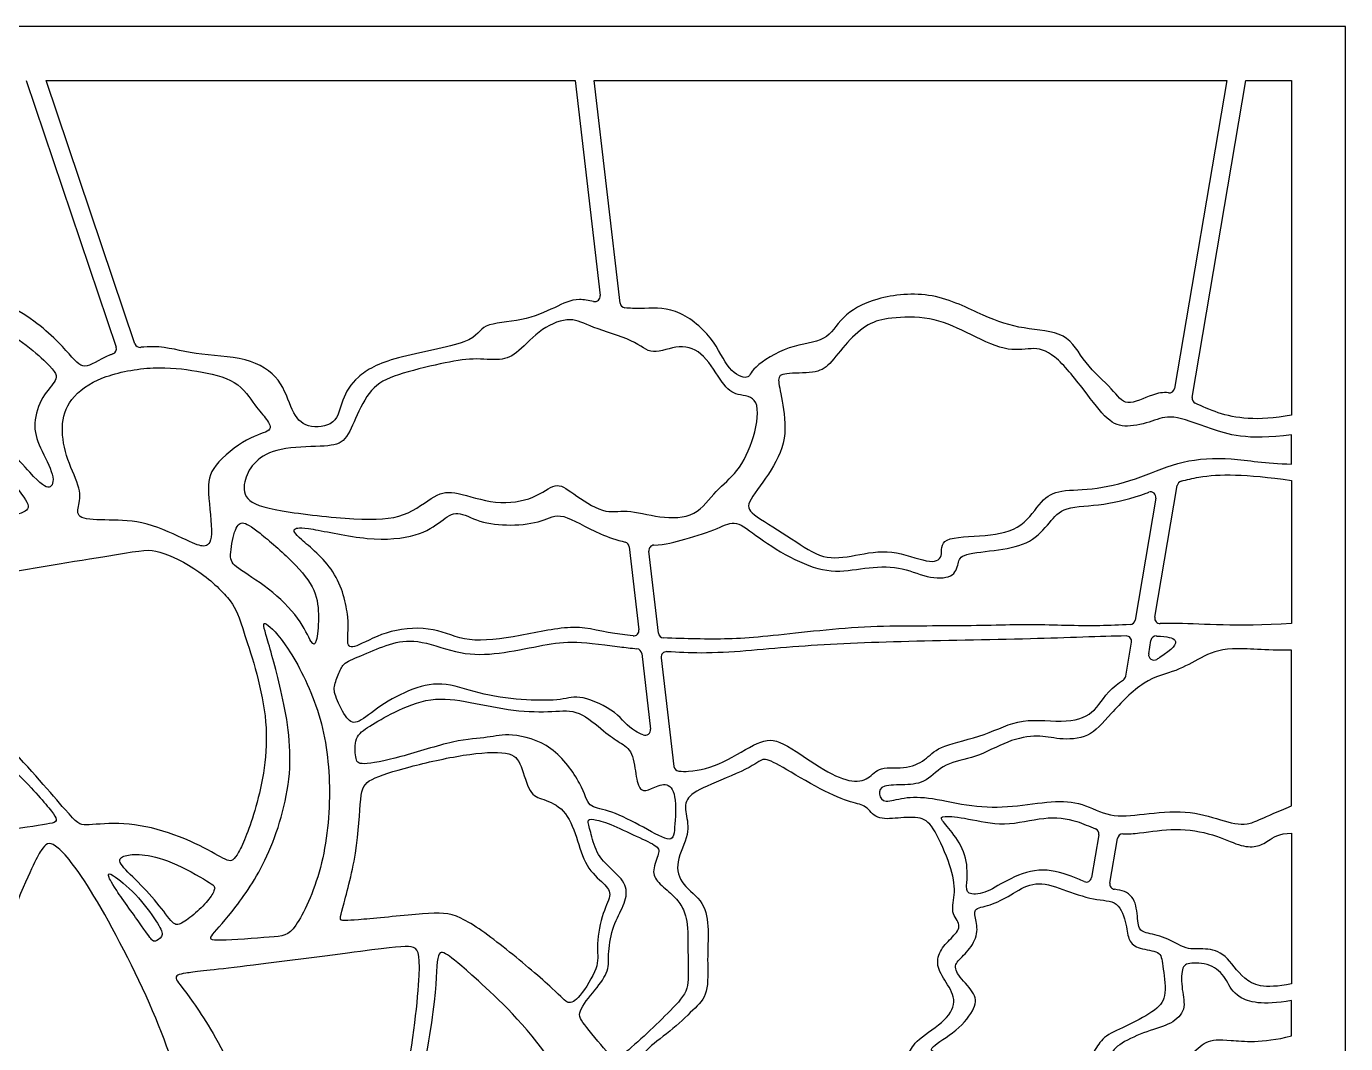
# Model space of a CAD drawing. Header units: millimetres. Extents: x -109 to 109, y -156 to 104.
# Drawn here: x -51.76 to -2.91, y 66.5 to 104.18 of the extents above; entities that cross this region are included whole.
import ezdxf

# ---------------------------------------------------------------- set-up
doc = ezdxf.new("R2010")
doc.units = ezdxf.units.MM
doc.header["$MEASUREMENT"] = 0
doc.layers.add('Layer 03', color=5, linetype='Continuous', true_color=0x0000ff)

msp = doc.modelspace()

# ---------------------------------------------------------------- linework, layer by layer
at = {"layer": 'Layer 03'}
for p, q in [((-2.911, 104.176), (-109, 104.176)), ((-2.911, 7.419), (-2.911, 104.176)), ((-51.772, 102.176), (-48.437, 92.297)), ((-47.741, 92.422), (-51.033, 102.176)), ((-51.033, 102.176), (-31.441, 102.176)), ((-31.441, 102.176), (-30.515, 94.205)), ((-29.778, 93.927), (-30.736, 102.176)), ((-30.736, 102.176), (-7.312, 102.176)), ((-7.312, 102.176), (-9.246, 90.767)), ((-8.592, 90.434), (-6.602, 102.176)), ((-6.602, 102.176), (-4.911, 102.176)), ((-4.911, 102.176), (-4.911, 89.773)), ((-4.911, 87.963), (-4.911, 89.044)), ((-9.974, 82.288), (-9.146, 87.169)), ((-4.911, 87.359), (-4.911, 82.054)), ((-9.936, 86.699), (-10.702, 82.182)), ((-29.435, 84.904), (-29.078, 81.824)), ((-28.359, 81.702), (-28.712, 84.738)), ((-11.053, 80.109), (-10.84, 81.364)), ((-10.203, 80.933), (-10.119, 81.429)), ((-28.976, 80.946), (-28.65, 78.142)), ((-28.253, 80.793), (-27.786, 76.768)), ((-4.911, 75.303), (-4.911, 81.07)), ((-4.911, 74.295), (-4.911, 68.712)), ((-12.049, 74.234), (-12.318, 72.648)), ((-11.642, 72.446), (-11.363, 74.095)), ((-4.911, 66.782), (-4.911, 68.096))]:
    msp.add_line(p, q, dxfattribs=at)
for centre, start, end in [((-30.714, 94.182), 257.6553, 6.6223), ((-29.58, 93.95), 186.6223, 263.8416), ((-47.551, 92.486), 198.6501, 276.4907), ((-48.627, 92.233), 290.3128, 18.6501), ((-9.443, 90.801), 262.8547, 350.3774), ((-8.395, 90.401), 170.3774, 244.608), ((-8.949, 87.135), 105.5331, 170.3774), ((-10.133, 86.733), 350.3774, 109.7662), ((-29.634, 84.881), 6.6223, 76.6461), ((-28.513, 84.761), 92.6004, 186.6223), ((-10.899, 82.216), 272.4863, 350.3774), ((-9.777, 82.254), 170.3774, 271.0477), ((-29.276, 81.801), 264.4799, 6.6223), ((-28.16, 81.725), 186.6223, 267.4063), ((-11.037, 81.398), 350.3774, 91.1755), ((-9.922, 81.396), 87.3542, 170.3774), ((-29.175, 80.923), 6.6223, 83.5112), ((-28.055, 80.816), 85.7987, 186.6223), ((-10.006, 80.9), 170.3774, 301.6586), ((-11.25, 80.142), 304.2934, 350.3774), ((-28.849, 78.119), 247.6653, 6.6223), ((-27.588, 76.791), 186.6223, 264.762), ((-12.246, 74.267), 350.3774, 68.7927), ((-11.165, 74.062), 89.9004, 170.3774), ((-12.515, 72.682), 247.7319, 350.3774), ((-11.445, 72.413), 170.3774, 262.2766)]:
    msp.add_arc(centre, 0.2, start, end, dxfattribs=at)
for points, knots in [([(-48.557, 92.046), (-48.594, 92.032), (-49.089, 91.839), (-49.651, 91.362), (-50.117, 92.031), (-51.658, 93.573), (-54.55, 94.859), (-58.721, 95.527), (-63.89, 95.405), (-68.171, 94.047), (-69.735, 93.16), (-70.56, 92.606), (-70.766, 92.461)], [190.885539, 190.885539, 190.885539, 190.885539, 191.002511, 192.517834, 194.033158, 195.548482, 197.063805, 198.579129, 200.094453, 201.609776, 203.1251, 203.65635, 203.65635, 203.65635, 203.65635]), ([(-9.468, 90.602), (-9.679, 90.629), (-10.129, 90.539), (-11.096, 90.032), (-11.458, 90.704), (-12.621, 91.691), (-13.189, 92.892), (-14.87, 92.936), (-16.247, 93.394), (-18.169, 94.399), (-20.397, 94.159), (-21.642, 93.416), (-22.079, 92.477), (-23.498, 92.411), (-25.006, 91.472), (-24.94, 91.057), (-25.792, 91.363), (-26.272, 92.652), (-27.751, 93.841), (-28.841, 93.705), (-29.411, 93.731), (-29.601, 93.752)], [-362.786018, -362.786018, -362.786018, -362.786018, -361.763401, -360.248078, -358.732754, -357.21743, -355.702107, -354.186783, -352.671459, -351.156136, -349.640812, -348.125488, -346.610165, -345.094841, -343.579517, -342.064193, -340.54887, -339.033546, -337.518222, -336.002899, -335.235675, -335.235675, -335.235675, -335.235675]), ([(-30.757, 93.986), (-30.943, 94.027), (-31.491, 94.118), (-32.133, 93.78), (-33.356, 93.23), (-35.006, 93.189), (-35.006, 92.455), (-38.316, 91.938), (-39.594, 91.207), (-40.102, 90.355), (-40.244, 89.38), (-41.421, 89.259), (-41.948, 89.868), (-42.293, 91.146), (-43.526, 91.95), (-45.595, 91.991), (-46.645, 92.346), (-47.368, 92.306), (-47.529, 92.288)], [127.214645, 127.214645, 127.214645, 127.214645, 127.951252, 129.466576, 130.981899, 132.497223, 134.012547, 135.52787, 137.043194, 138.558518, 140.073842, 141.589165, 143.104489, 144.619813, 146.135136, 147.65046, 149.165784, 149.595521, 149.595521, 149.595521, 149.595521]), ([(-4.911, 89.773), (-6.212, 89.541), (-7.376, 89.715), (-8.229, 90.101), (-8.481, 90.22)], [-488.522503, -488.522503, -488.522503, -488.522503, -487.007179, -486.247177, -486.247177, -486.247177, -486.247177]), ([(-9.003, 87.328), (-8.795, 87.386), (-7.853, 87.606), (-6.65, 87.606), (-4.911, 87.359)], [-529.052097, -529.052097, -529.052097, -529.052097, -528.558786, -526.927957, -526.927957, -526.927957, -526.927957]), ([(-28.522, 84.961), (-28.108, 84.98), (-27.292, 85.193), (-26.056, 85.599), (-25.505, 85.933), (-24.719, 85.265), (-23.304, 84.361), (-21.929, 83.889), (-20.736, 84.138), (-19.423, 84.197), (-18.404, 83.727), (-17.404, 83.727), (-17.247, 84.315), (-17.169, 84.648), (-15.719, 84.765), (-14.543, 85.02), (-13.837, 85.824), (-13.399, 86.4), (-11.862, 86.419), (-10.824, 86.699), (-10.231, 86.91), (-10.201, 86.921)], [192.022799, 192.022799, 192.022799, 192.022799, 193.356831, 194.987659, 196.618488, 198.249316, 199.880144, 201.510972, 203.1418, 204.772629, 206.403457, 208.034285, 209.665113, 211.295942, 212.92677, 214.557598, 216.188426, 217.819254, 219.450083, 221.080911, 221.167212, 221.167212, 221.167212, 221.167212]), ([(-29.296, 81.601), (-29.434, 81.615), (-30.386, 81.722), (-31.37, 82.078), (-33.503, 81.57), (-35.508, 81.315), (-36.588, 81.944), (-38.337, 81.865), (-39.575, 81.158), (-39.949, 81.158), (-39.752, 82.14), (-40.224, 84.086), (-41.816, 85.324), (-41.914, 85.579), (-41.482, 85.658), (-39.045, 85.088), (-37.198, 85.265), (-36.372, 85.874), (-35.822, 86.286), (-35.036, 85.795), (-33.837, 85.658), (-32.58, 85.815), (-32.01, 86.247), (-30.797, 85.45), (-29.898, 85.149), (-29.588, 85.075)], [90.956264, 90.956264, 90.956264, 90.956264, 91.219884, 92.850712, 94.48154, 96.112369, 97.743197, 99.374025, 101.004853, 102.635681, 104.26651, 105.897338, 107.528166, 109.158994, 110.789822, 112.420651, 114.051479, 115.682307, 117.313135, 118.943963, 120.574792, 122.20562, 123.836448, 125.467276, 126.341073, 126.341073, 126.341073, 126.341073]), ([(-10.89, 82.016), (-11.275, 81.999), (-12.566, 81.941), (-14.455, 82.054), (-17.198, 81.937), (-20.945, 82.007), (-24.805, 81.489), (-26.386, 81.47), (-27.759, 81.507), (-28.169, 81.526)], [226.437497, 226.437497, 226.437497, 226.437497, 227.100926, 228.731754, 230.362582, 231.99341, 233.624239, 235.255067, 235.956836, 235.956836, 235.956836, 235.956836]), ([(-11.041, 81.598), (-11.953, 81.579), (-14.695, 81.47), (-19.565, 81.4), (-23.491, 81.228), (-26.108, 80.915), (-27.631, 80.985), (-28.04, 81.015)], [115.523494, 115.523494, 115.523494, 115.523494, 116.82423, 118.339139, 119.854047, 121.368955, 121.957029, 121.957029, 121.957029, 121.957029]), ([(-9.913, 81.595), (-9.496, 81.576), (-9.009, 81.456), (-9.342, 81.08), (-9.861, 80.754), (-9.901, 80.729)], [-40.144546, -40.144546, -40.144546, -40.144546, -39.102131, -37.587223, -37.465779, -37.465779, -37.465779, -37.465779]), ([(-4.911, 82.054), (-7.061, 81.937), (-8.344, 82.065), (-9.563, 82.058), (-9.773, 82.054)], [-521.623355, -521.623355, -521.623355, -521.623355, -519.992527, -519.64934, -519.64934, -519.64934, -519.64934]), ([(-28.925, 77.934), (-29.025, 77.975), (-29.489, 78.181), (-29.808, 78.782), (-31.3, 79.453), (-31.872, 79.204), (-33.19, 79.204), (-34.856, 79.379), (-36.249, 79.926), (-37.442, 79.702), (-38.711, 79.006), (-39.509, 78.309), (-39.88, 78.434), (-40.195, 79.064), (-40.28, 79.283), (-40.365, 79.503), (-40.391, 79.752), (-40.139, 80.314), (-40.023, 80.624), (-39.17, 80.934), (-38.201, 81.38), (-37.193, 81.477), (-35.662, 80.876), (-34.286, 80.915), (-32.716, 81.244), (-31.631, 81.438), (-30.466, 81.281), (-29.376, 81.147), (-29.152, 81.121)], [-14.579712, -14.579712, -14.579712, -14.579712, -14.178299, -12.663391, -11.148482, -9.633574, -8.118666, -6.603758, -5.088849, -3.573941, -2.059033, -0.544124, 0.970784, 2.485692, 2.485692, 2.485692, 4.0006, 5.515509, 7.030417, 8.545325, 10.060233, 11.575142, 13.09005, 14.604958, 16.119867, 17.634775, 19.149683, 19.514499, 19.514499, 19.514499, 19.514499]), ([(-27.606, 76.592), (-27.49, 76.581), (-26.95, 76.575), (-25.978, 76.842), (-24.586, 77.762), (-23.86, 77.787), (-22.318, 76.643), (-21.249, 76.146), (-20.528, 76.27), (-20.229, 76.792), (-19.099, 76.643), (-18.378, 77.066), (-17.98, 77.538), (-16.214, 77.886), (-14.949, 78.608), (-13.128, 78.328), (-12.108, 78.78), (-11.813, 79.489), (-11.235, 79.911), (-11.138, 79.977)], [126.633373, 126.633373, 126.633373, 126.633373, 127.085431, 128.60034, 130.115248, 131.630156, 133.145064, 134.659973, 136.174881, 137.689789, 139.204698, 140.719606, 142.234514, 143.749422, 145.264331, 146.779239, 148.294147, 149.809055, 150.090639, 150.090639, 150.090639, 150.090639]), ([(-12.591, 72.497), (-12.748, 72.561), (-13.267, 72.785), (-14.27, 73.066), (-15.514, 72.542), (-16.284, 72.018), (-16.971, 72.018), (-16.938, 72.362), (-16.889, 73.393), (-17.414, 74.283), (-17.929, 74.823), (-17.891, 74.949), (-16.949, 74.861), (-15.566, 74.509), (-14.032, 74.936), (-12.983, 74.815), (-12.405, 74.543), (-12.174, 74.453)], [58.672218, 58.672218, 58.672218, 58.672218, 59.11551, 60.099282, 61.083054, 62.066826, 63.050598, 64.03437, 65.018142, 66.001914, 66.985686, 67.969458, 68.95323, 69.937002, 70.920774, 71.904546, 72.530427, 72.530427, 72.530427, 72.530427]), ([(-11.165, 74.262), (-10.961, 74.261), (-10.328, 74.31), (-9.231, 74.509), (-7.747, 74.27), (-6.83, 73.792), (-6.189, 73.767), (-5.799, 73.981), (-5.397, 74.283), (-4.911, 74.295)], [58.641673, 58.641673, 58.641673, 58.641673, 59.127366, 60.111138, 61.09491, 62.078682, 63.062454, 64.046226, 65.029998, 65.029998, 65.029998, 65.029998]), ([(-4.911, 68.712), (-5.955, 68.499), (-6.741, 68.843), (-7.346, 69.857), (-8.116, 70.054), (-8.803, 69.939), (-9.589, 70.479), (-10.391, 70.594), (-10.62, 70.774), (-10.62, 71.658), (-10.924, 72.125), (-11.334, 72.196), (-11.472, 72.214)], [70.613452, 70.613452, 70.613452, 70.613452, 71.597224, 72.580996, 73.564768, 74.54854, 75.532312, 76.516084, 77.499857, 78.483629, 79.467401, 79.905142, 79.905142, 79.905142, 79.905142]), ([(-4.911, 68.096), (-6.001, 67.891), (-7.021, 68.186), (-7.287, 68.837), (-7.775, 69.443), (-8.721, 69.517), (-9.002, 69.354), (-8.987, 68.482), (-8.795, 67.743), (-9.342, 67.211), (-10.243, 66.974), (-11.293, 66.516), (-11.721, 66.043), (-11.381, 65.851), (-10.465, 65.836), (-9.475, 65.511), (-8.632, 66.043), (-8.115, 66.634), (-7.346, 66.664), (-6.046, 66.501), (-4.911, 66.782)], [37.470505, 37.470505, 37.470505, 37.470505, 38.438337, 39.406169, 40.374001, 41.341833, 42.309665, 43.277497, 44.245329, 45.213161, 46.180993, 47.148825, 48.116657, 49.084489, 50.052321, 51.020153, 51.987985, 52.955817, 53.923649, 54.891481, 54.891481, 54.891481, 54.891481])]:
    msp.add_open_spline(points, degree=3, knots=knots, dxfattribs=at)
for points in [[(-62.862, 93.543), (-62.259, 93.154), (-60.248, 91.891), (-59.036, 90.9), (-58.507, 90.9), (-55.996, 90.856), (-53.397, 89.711), (-51.393, 87.332), (-50.864, 86.957), (-50.666, 87.486), (-51.304, 88.609), (-51.547, 89.446), (-51.194, 90.504), (-50.578, 91.098), (-50.666, 91.473), (-53.001, 93.433), (-56.481, 94.513), (-60.336, 94.821), (-63.574, 94.513), (-63.86, 94.226), (-63.464, 93.933), (-62.862, 93.543)], [(-43.653, 87.394), (-43.583, 87.636), (-43.345, 88.074), (-42.47, 88.591), (-40.72, 88.611), (-39.965, 88.71), (-39.607, 89.605), (-39.03, 90.817), (-38.136, 91.275), (-36.326, 91.712), (-35.193, 91.911), (-34.179, 91.772), (-33.563, 92.05), (-32.708, 93.044), (-31.535, 93.442), (-30.938, 93.044), (-29.169, 92.547), (-28.632, 91.951), (-27.558, 92.448), (-26.644, 92.09), (-25.968, 90.857), (-25.471, 90.479), (-24.576, 90.499), (-24.755, 88.948), (-25.431, 87.597), (-26.226, 87.04), (-26.942, 85.966), (-28.314, 85.946), (-29.6, 86.322), (-30.342, 86.066), (-31.614, 86.94), (-32.151, 87.338), (-32.887, 86.662), (-34.378, 86.423), (-35.909, 86.98), (-36.585, 86.901), (-37.698, 85.946), (-39.368, 85.867), (-42.649, 86.225), (-43.762, 86.622), (-43.722, 87.152), (-43.653, 87.394)], [(-4.911, 89.044), (-6.584, 88.828), (-7.994, 89.298), (-9.404, 89.834), (-10.01, 89.547), (-11.045, 89.293), (-11.709, 89.508), (-12.549, 90.66), (-13.74, 92.144), (-14.541, 92.3), (-15.459, 92.086), (-16.982, 92.867), (-18.271, 93.453), (-19.853, 93.394), (-20.575, 93.199), (-21.376, 92.515), (-22.04, 91.578), (-22.528, 91.324), (-23.778, 91.344), (-23.968, 91.165), (-23.782, 90.438), (-23.548, 88.879), (-24.25, 87.555), (-25.166, 86.444), (-24.912, 86.113), (-23.354, 85.177), (-22.262, 84.379), (-21.093, 84.573), (-19.729, 84.846), (-18.288, 84.242), (-17.761, 84.476), (-18.015, 85.294), (-16.183, 85.255), (-14.819, 85.587), (-14.176, 86.678), (-13.533, 87.028), (-12.169, 86.989), (-10.455, 87.457), (-8.983, 88.129), (-7.154, 88.235), (-5.889, 87.982), (-4.911, 87.963)], [(-43.306, 90.164), (-43.484, 90.411), (-43.915, 91.104), (-45.444, 91.419), (-46.972, 91.624), (-49.068, 91.246), (-50.218, 90.379), (-50.518, 89.37), (-50.282, 88.11), (-49.698, 86.991), (-49.84, 86.361), (-49.919, 85.919), (-48.721, 85.888), (-47.35, 85.872), (-45.633, 85.053), (-45.188, 84.859), (-44.797, 85.084), (-45.081, 87.07), (-44.955, 87.858), (-43.521, 89.024), (-42.591, 89.166), (-42.843, 89.623), (-43.127, 89.917), (-43.306, 90.164)], [(-55.606, 89.732), (-56.133, 89.897), (-57.317, 90.189), (-60.651, 90.101), (-62.955, 89.377), (-65.06, 88.325), (-66.421, 87.469), (-66.267, 87.359), (-63.898, 88.171), (-61.836, 88.368), (-59.708, 87.469), (-58.721, 86.482), (-58.37, 86.679), (-57.317, 87.316), (-56.133, 87.25), (-54.136, 86.57), (-52.908, 85.912), (-52.491, 85.999), (-51.57, 86.219), (-51.767, 86.679), (-53.018, 88.193), (-54.158, 89.202), (-55.08, 89.568), (-55.606, 89.732)], [(-44.049, 85.439), (-44.125, 85.204), (-44.261, 84.482), (-44.088, 84.168), (-42.77, 83.399), (-41.593, 82.222), (-41.185, 81.234), (-41.013, 81.265), (-40.918, 82.269), (-40.997, 83.289), (-41.813, 84.309), (-43.257, 85.549), (-43.806, 85.894), (-43.973, 85.675), (-44.049, 85.439)], [(-55.478, 82.395), (-55.358, 81.999), (-55.109, 80.854), (-55.138, 80.088), (-55, 79.901), (-52.497, 77.716), (-49.956, 74.708), (-49.713, 74.54), (-48.406, 74.727), (-46.706, 74.447), (-45.044, 73.718), (-44.24, 73.177), (-43.979, 73.345), (-43.25, 75.007), (-42.578, 78.332), (-43.848, 82.143), (-44.035, 82.796), (-45.306, 84.046), (-46.998, 84.864), (-47.649, 84.734), (-53.374, 83.823), (-55.828, 83.228), (-55.598, 82.791), (-55.478, 82.395)], [(-42.375, 79.741), (-42.167, 78.873), (-41.74, 76.721), (-42.722, 73.394), (-44.065, 71.41), (-45.027, 70.408), (-44.947, 70.268), (-42.441, 70.468), (-41.88, 70.488), (-40.738, 72.893), (-40.417, 76.06), (-40.838, 78.906), (-42.141, 81.391), (-43.023, 82.213), (-42.982, 81.932), (-42.582, 80.609), (-42.375, 79.741)], [(-4.911, 81.07), (-5.893, 81.051), (-7.271, 81.237), (-8.291, 80.81), (-9.144, 80.272), (-10.355, 80.041), (-11.688, 78.641), (-12.392, 77.788), (-13.579, 77.751), (-14.265, 77.955), (-15.415, 77.751), (-16.62, 77.046), (-17.788, 76.916), (-18.419, 76.156), (-19.216, 76.063), (-20.106, 76.1), (-20.236, 75.73), (-19.995, 75.377), (-19.309, 75.637), (-18.289, 75.637), (-16.75, 75.247), (-15.248, 75.247), (-13.746, 75.507), (-12.652, 75.433), (-11.651, 74.858), (-10.445, 74.988), (-8.795, 75.173), (-7.497, 74.765), (-6.514, 74.506), (-6.014, 74.858), (-4.911, 75.303)], [(-55.093, 78.702), (-55.092, 78.312), (-55.055, 77.087), (-55.468, 75.174), (-56.311, 73.899), (-56.349, 73.655), (-55.524, 73.786), (-52.261, 74.461), (-50.648, 74.649), (-50.554, 74.818), (-51.704, 76.138), (-53.97, 78.398), (-55.055, 79.428), (-55.093, 79.092), (-55.093, 78.702)], [(-39.534, 77.784), (-39.612, 77.582), (-39.569, 77.022), (-39.472, 76.78), (-38.018, 77.054), (-35.804, 77.781), (-34.625, 77.814), (-33.914, 78.024), (-32.249, 77.62), (-31.118, 76.004), (-30.973, 75.212), (-30.294, 75.212), (-29.066, 74.614), (-27.838, 73.887), (-27.757, 74.34), (-27.675, 75.813), (-28.08, 76.214), (-28.646, 75.907), (-29.018, 75.81), (-29.195, 76.295), (-29.276, 77.345), (-29.795, 77.649), (-30.31, 77.991), (-31.312, 78.896), (-32.201, 78.783), (-33.687, 78.783), (-35.368, 79.171), (-36.79, 79.365), (-38.196, 78.767), (-39.1, 78.234), (-39.456, 77.986), (-39.534, 77.784)], [(-39.38, 75.54), (-39.429, 75.089), (-39.473, 73.573), (-40.16, 71.15), (-40.16, 71.052), (-39.669, 71.052), (-36.772, 71.347), (-35.806, 71.363), (-34.022, 70.053), (-32.025, 68.335), (-31.714, 67.926), (-31.321, 68.106), (-30.519, 69.399), (-30.667, 69.939), (-30.487, 71.297), (-30.045, 72.018), (-30.323, 72.394), (-31.076, 73.016), (-31.371, 74.162), (-31.812, 75.226), (-32.664, 75.57), (-33.138, 75.7), (-33.433, 76.879), (-33.793, 77.354), (-35.512, 77.239), (-37.656, 76.748), (-39.178, 76.273), (-39.331, 75.99), (-39.38, 75.54)], [(-23.744, 76.724), (-23.375, 76.512), (-22.293, 75.855), (-21.125, 75.381), (-20.669, 75.344), (-20.304, 74.779), (-19.502, 74.852), (-18.59, 74.925), (-18.152, 74.524), (-17.495, 73.028), (-17.331, 72.079), (-17.568, 71.331), (-17.094, 70.893), (-17.44, 70.456), (-17.933, 70), (-18.097, 69.398), (-17.714, 68.777), (-17.255, 68.048), (-17.76, 67.273), (-18.958, 66.551), (-19.04, 66.061), (-19.776, 65.761), (-20.587, 65.707), (-21.588, 65.816), (-23.468, 65.08), (-24.571, 64.672), (-25.144, 64.372), (-26.002, 64.781), (-27.14, 65.132), (-28.195, 65.393), (-28.971, 65.775), (-28.944, 66.229), (-27.913, 66.935), (-27.027, 67.793), (-26.483, 68.297), (-26.558, 69.646), (-26.487, 70.722), (-26.617, 71.757), (-27.526, 72.37), (-27.765, 73.187), (-27.166, 74.303), (-27.357, 75.024), (-27.384, 75.637), (-26.567, 76.045), (-24.729, 76.801), (-24.504, 77.129), (-24.112, 76.936), (-23.744, 76.724)], [(-30.842, 74.239), (-30.781, 74.015), (-30.65, 73.458), (-29.996, 72.885), (-29.455, 72.312), (-29.619, 71.608), (-30.045, 70.905), (-30.241, 69.841), (-30.159, 69.202), (-30.667, 68.515), (-31.42, 67.631), (-31.141, 67.255), (-30.061, 65.912), (-29.865, 65.912), (-28.866, 66.78), (-27.999, 67.631), (-27.197, 68.449), (-27.278, 69.251), (-27.242, 70.96), (-27.449, 71.544), (-27.73, 71.936), (-28.342, 72.424), (-28.631, 72.809), (-28.338, 73.526), (-28.307, 73.803), (-29.146, 74.15), (-30.186, 74.673), (-30.83, 74.825), (-31.013, 74.806), (-30.902, 74.464), (-30.842, 74.239)], [(-55.151, 63.938), (-54.111, 66.619), (-51.879, 72.448), (-51.141, 73.847), (-50.833, 74.061), (-49.624, 72.78), (-46.968, 67.801), (-45.735, 63.937), (-44.976, 60.569), (-44.905, 56.031), (-45.756, 51.612), (-47.068, 47.341), (-48.908, 44.486), (-51.244, 42.197), (-51.809, 42.055), (-51.709, 43.919), (-52.747, 46.303), (-54.824, 48.261), (-57.065, 48.946), (-58.316, 49.323), (-58.458, 49.653), (-59.74, 52.117), (-59.801, 52.504), (-58.117, 56.362), (-56.191, 61.257), (-55.151, 63.938)], [(-47.723, 72.575), (-47.46, 72.312), (-46.874, 71.706), (-46.308, 70.856), (-46.069, 70.901), (-45.488, 71.318), (-44.952, 71.87), (-44.743, 72.272), (-44.832, 72.391), (-46.442, 73.315), (-47.574, 73.538), (-48.14, 73.479), (-48.452, 73.285), (-47.986, 72.838), (-47.723, 72.575)], [(-48.418, 72.17), (-48.179, 71.815), (-47.325, 70.633), (-47.086, 70.26), (-46.952, 70.29), (-46.654, 70.499), (-46.863, 70.931), (-47.697, 72.078), (-48.681, 72.853), (-48.755, 72.764), (-48.656, 72.525), (-48.418, 72.17)], [(-13.386, 72.212), (-13.756, 72.342), (-14.414, 72.546), (-15.223, 72.061), (-15.983, 71.608), (-16.727, 71.527), (-16.598, 71.123), (-16.501, 70.492), (-16.938, 69.845), (-17.407, 69.473), (-17.342, 69.085), (-16.63, 68.389), (-16.549, 67.871), (-17.277, 66.949), (-18.41, 66.318), (-18.144, 66.108), (-16.515, 66.189), (-15.803, 66.173), (-15.189, 65.752), (-14.784, 65.412), (-14.266, 65.429), (-13.166, 65.526), (-12.503, 65.752), (-12.18, 66.286), (-11.856, 66.804), (-10.966, 67.16), (-9.866, 67.758), (-9.51, 68.26), (-9.705, 69.505), (-9.737, 69.926), (-10.594, 69.991), (-10.974, 70.298), (-10.995, 70.848), (-11.313, 71.835), (-12.192, 71.77), (-13.015, 72.083), (-13.386, 72.212)], [(-43.845, 69.346), (-42.603, 69.497), (-38.593, 70.014), (-37.347, 70.178), (-37.089, 69.755), (-37.606, 64.938), (-38.893, 60.566), (-39.223, 59.978), (-39.696, 59.534), (-40.255, 57.713), (-40.603, 56.949), (-41.386, 56.017), (-41.945, 55.905), (-41.97, 56.638), (-42.656, 62.102), (-44.414, 66.316), (-45.875, 68.476), (-46.34, 68.963), (-46.044, 69.111), (-45.087, 69.196), (-43.845, 69.346)], [(-35.024, 68.82), (-34.339, 68.199), (-32.142, 66.147), (-29.964, 61.197), (-29.345, 57.056), (-29.393, 53.533), (-30.202, 50.153), (-31.687, 47.66), (-33.507, 45.574), (-34.326, 44.899), (-34.571, 44.878), (-34.571, 45.267), (-34.817, 47.947), (-35.43, 48.806), (-36.453, 49.767), (-37.271, 50.872), (-38.519, 51.649), (-40.476, 52.354), (-40.499, 52.607), (-39.395, 55.437), (-38.129, 59.118), (-38.06, 60.222), (-38.221, 60.843), (-37.393, 63.719), (-36.565, 68.091), (-36.587, 69.985), (-36.253, 69.874), (-35.709, 69.442), (-35.024, 68.82)]]:
    msp.add_open_spline(points, degree=3, dxfattribs=at)

doc.saveas('drawing.dxf')
